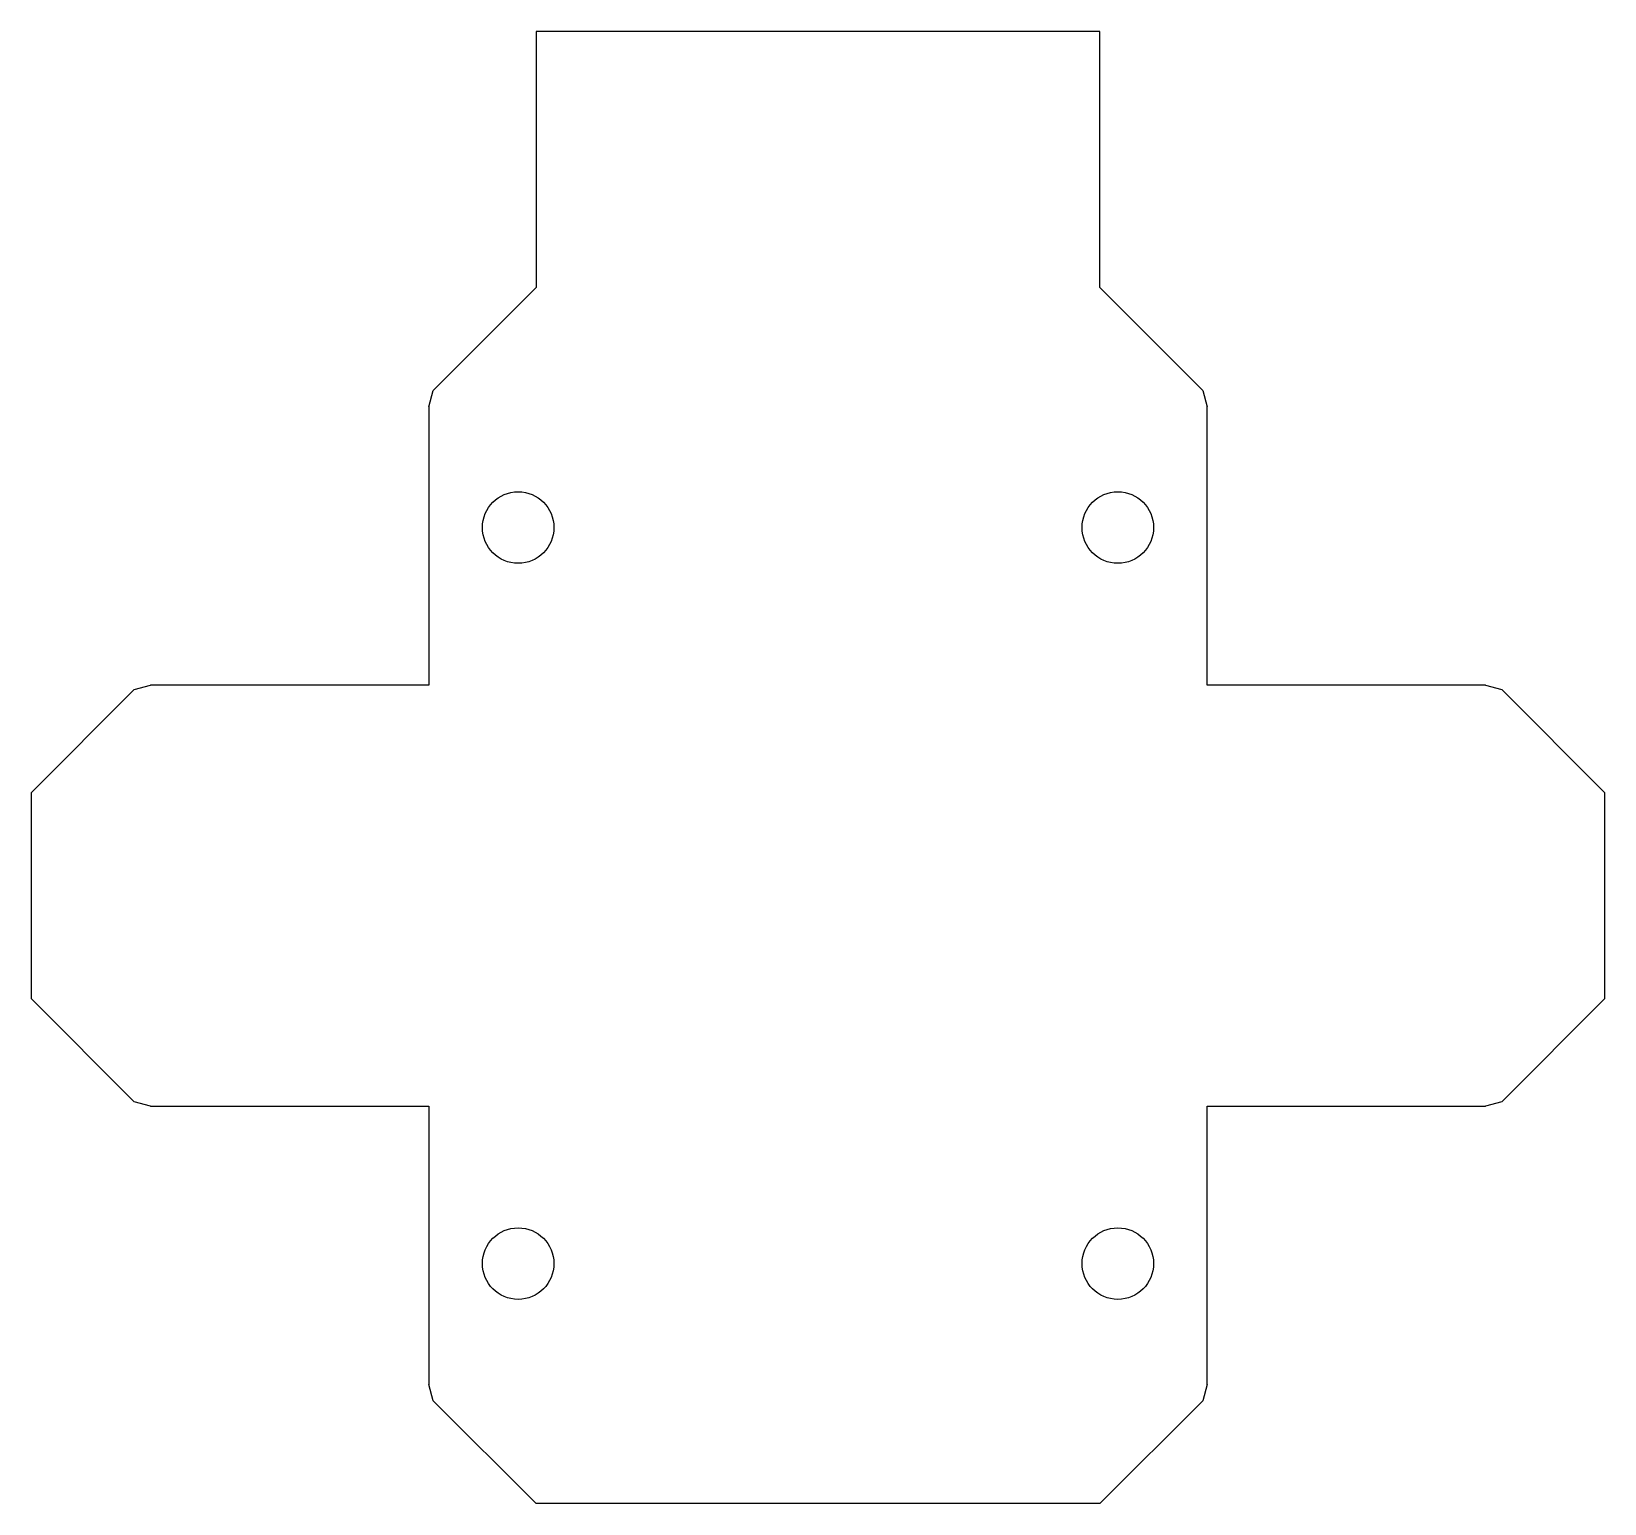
# Model space of a CAD drawing. Header units: millimetres. Extents: x -132 to 132, y -102 to 145.
import ezdxf

# ---------------------------------------------------------------- set-up
doc = ezdxf.new("R2010")
doc.units = ezdxf.units.MM

msp = doc.modelspace()

# ---------------------------------------------------------------- linework, layer by layer
at = {"color": 7, "linetype": 'Continuous', "lineweight": 25}
for p, q in [((-47.32, 144.99), (-47.32, 102.01)), ((47.32, 144.99), (-47.32, 144.99)), ((47.32, 102.01), (47.32, 144.99)), ((-64.59, 84.75), (-47.32, 102.01)), ((47.32, 102.01), (64.59, 84.75)), ((-65.32, 82.02), (-64.59, 84.75)), ((64.59, 84.75), (65.32, 82.02)), ((-65.32, 82.02), (-65.32, 35.32)), ((65.32, 35.32), (65.32, 82.02)), ((-132.01, 17.32), (-114.75, 34.59)), ((-114.75, 34.59), (-112.02, 35.32)), ((-65.32, 35.32), (-112.02, 35.32)), ((112.02, 35.32), (65.32, 35.32)), ((112.02, 35.32), (114.75, 34.59)), ((114.75, 34.59), (132.01, 17.32)), ((-132.01, -17.32), (-132.01, 17.32)), ((132.01, 17.32), (132.01, -17.32)), ((-114.75, -34.59), (-132.01, -17.32)), ((132.01, -17.32), (114.75, -34.59)), ((-112.02, -35.32), (-114.75, -34.59)), ((-112.02, -35.32), (-65.32, -35.32)), ((-65.32, -35.32), (-65.32, -82.02)), ((65.32, -35.32), (112.02, -35.32)), ((65.32, -82.02), (65.32, -35.32)), ((114.75, -34.59), (112.02, -35.32)), ((-64.59, -84.75), (-65.32, -82.02)), ((65.32, -82.02), (64.59, -84.75)), ((-47.32, -102.01), (-64.59, -84.75)), ((64.59, -84.75), (47.32, -102.01)), ((47.32, -102.01), (-47.32, -102.01))]:
    msp.add_line(p, q, dxfattribs=at)
for centre in [(-50.32, 61.75), (50.32, 61.75), (-50.32, -61.75), (50.32, -61.75)]:
    msp.add_circle(centre, 6, dxfattribs=at)

doc.saveas('drawing.dxf')
